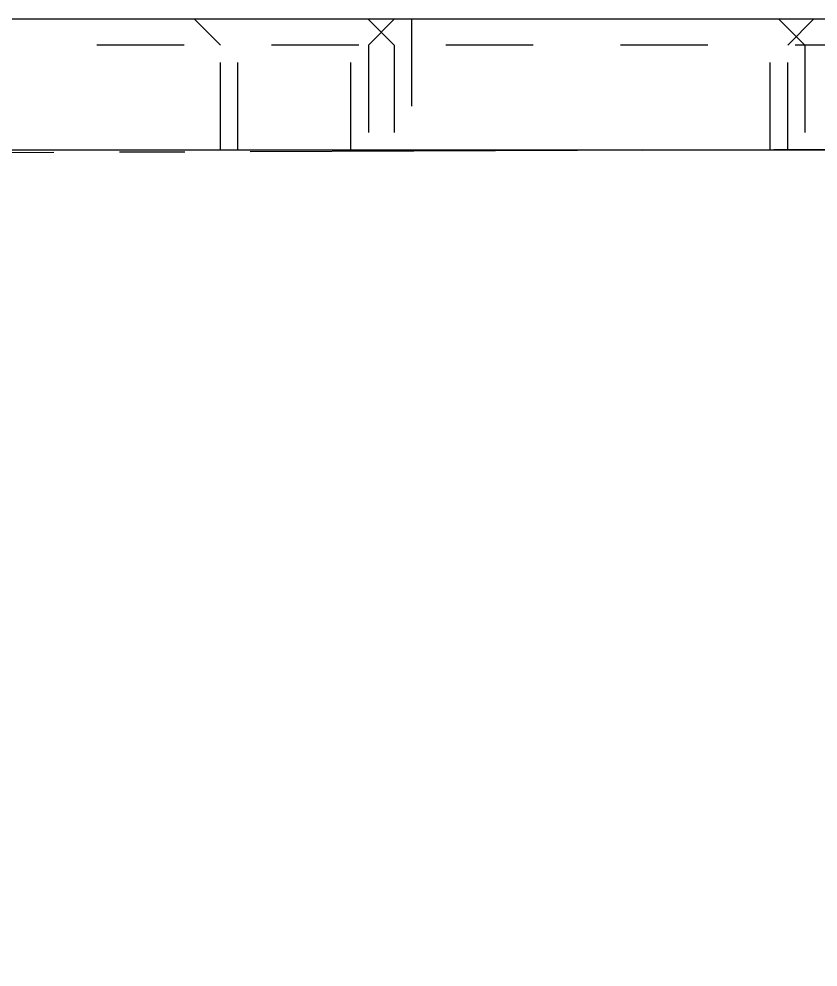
# Model space of a CAD drawing. Header units: inches. Extents: x 1246 to 1707, y -383 to -57.
# Drawn here: x 1469.89 to 1479.05, y -307.25 to -296.39 of the extents above; entities that cross this region are included whole.
import ezdxf

# ---------------------------------------------------------------- set-up
doc = ezdxf.new("R2010")
doc.units = ezdxf.units.IN
doc.header["$LTSCALE"] = 10
doc.header["$MEASUREMENT"] = 0
doc.linetypes.add('CENTER', pattern=[0.6, 0.375, -0.075, 0.075, -0.075])
doc.linetypes.add('HIDDEN', pattern=[0.2, 0.1, -0.1])
doc.layers.get('0').update_dxf_attribs({"linetype": 'CONTINUOUS'})
doc.layers.add('DEFAULT_2', color=8, linetype='HIDDEN')

msp = doc.modelspace()

# ---------------------------------------------------------------- linework, layer by layer
at = {"color": 7, "linetype": 'Continuous'}
for p, q in [((1319.631, -296.386), (1637.927, -296.386)), ((1319.631, -297.886), (1637.927, -297.886))]:
    msp.add_line(p, q, dxfattribs=at)
at = {"linetype": 'CENTER'}
msp.add_arc((1478.779, -1654.649), 1356.763, 83.263712, 96.736288, dxfattribs=at)
at = {"layer": 'DEFAULT_2', "color": 8, "linetype": 'HIDDEN'}
for p, q in [((1472.202, -296.686), (1471.902, -296.386)), ((1472.402, -297.886), (1472.402, -296.386)), ((1473.697, -297.886), (1473.697, -296.386)), ((1474.192, -296.686), (1473.892, -296.386)), ((1473.897, -296.686), (1474.197, -296.386)), ((1474.392, -296.386), (1474.392, -297.886)), ((1478.502, -297.886), (1478.502, -296.386)), ((1478.897, -296.686), (1478.597, -296.386)), ((1479.002, -296.386), (1478.702, -296.686)), ((1613.786, -296.686), (1326.897, -296.686)), ((1472.202, -297.886), (1472.202, -296.686)), ((1473.897, -296.686), (1473.897, -297.886)), ((1474.192, -296.686), (1474.192, -297.886)), ((1478.702, -297.886), (1478.702, -296.686)), ((1478.897, -296.686), (1478.897, -297.886))]:
    msp.add_line(p, q, dxfattribs=at)

doc.saveas('drawing.dxf')
